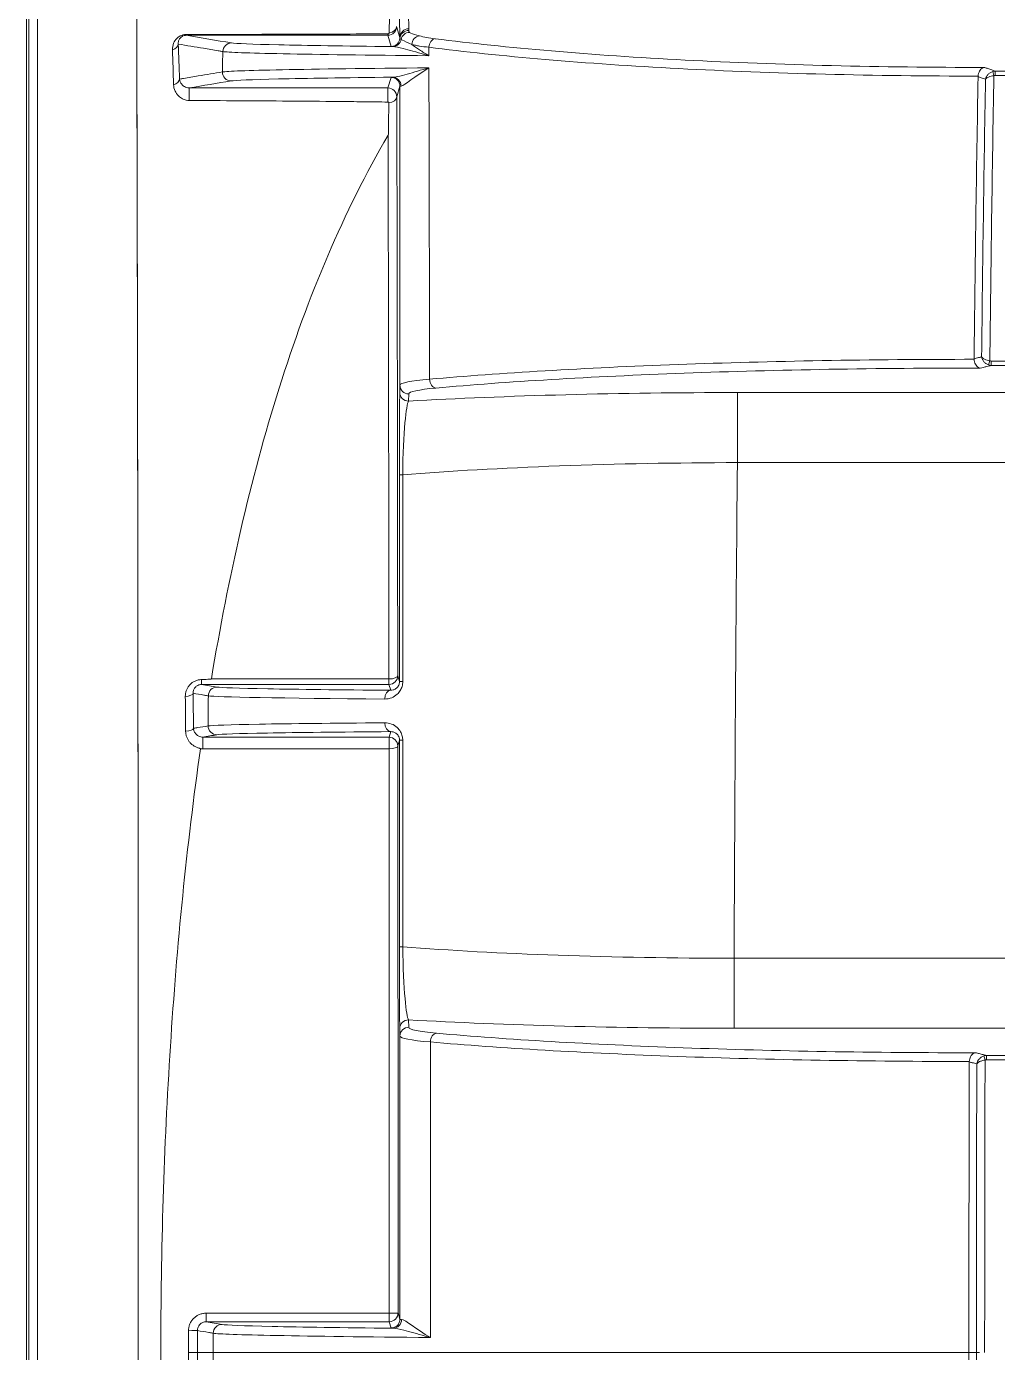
# Model space of a CAD drawing. Header units: inches. Extents: x -3 to 209, y -384 to 20.
# Drawn here: x 199.685 to 200.106, y -370.428 to -369.852 of the extents above; entities that cross this region are included whole.
import ezdxf

# ---------------------------------------------------------------- set-up
doc = ezdxf.new("R2010")
doc.units = ezdxf.units.IN
doc.header["$MEASUREMENT"] = 0
doc.layers.add('HVAC-Equipos', color=3, linetype='Continuous')

# ---------------------------------------------------------------- blocks, each defined once
blk = doc.blocks.new('td-100-silent')
at = {"lineweight": 0}
for p, q in [((0.040983, 0.103517), (0.040983, -0.103517)), ((0.041483, -0.104), (0.041483, 0.104)), ((0.04086, -0.099983), (0.04086, 0.099983)), ((0.062356, 0.085707), (0.062579, 0.075246)), ((0.062079, 0.07475), (0.061861, 0.084982)), ((0.049934, 0.074922), (0.049934, 0.074876)), ((0.061391, 0.074876), (0.049934, 0.074876)), ((0.061391, 0.074963), (0.061391, 0.074876)), ((0.061581, 0.074243), (0.061391, 0.074876)), ((0.061891, 0.075376), (0.062079, 0.07475)), ((0.061402, 0.071888), (0.061582, 0.072487)), ((0.095766, 0.072819), (0.095834, 0.072584)), ((0.277004, 0.072843), (0.09591, 0.072843)), ((0.09591, 0.072595), (0.09591, 0.072843)), ((0.09591, 0.072595), (0.277, 0.072595)), ((0.050106, 0.071888), (0.061402, 0.071888)), ((0.050106, 0.071174), (0.050106, 0.071888)), ((0.061402, 0.071082), (0.061402, 0.071888)), ((0.062082, 0.071987), (0.061902, 0.071388)), ((0.095604, 0.056374), (0.095528, 0.056141)), ((0.09569, 0.056111), (0.09569, 0.05636)), ((0.09569, 0.05636), (0.278406, 0.05636)), ((0.278406, 0.056111), (0.09569, 0.056111)), ((0.06207, 0.054578), (0.062082, 0.05499)), ((0.062582, 0.054492), (0.06257, 0.05408)), ((0.081261, 0.05457), (0.24434, 0.05457)), ((0.081261, 0.05457), (0.081261, 0.050585)), ((0.244654, 0.050585), (0.081261, 0.050585)), ((0.061956, 0.038473), (0.062056, 0.038139)), ((0.050807, 0.038255), (0.050807, 0.037973)), ((0.061456, 0.037973), (0.050807, 0.037973)), ((0.051364, 0.038288), (0.061456, 0.038288)), ((0.061456, 0.038288), (0.061456, 0.037973)), ((0.061554, 0.037646), (0.061456, 0.037973)), ((0.050872, 0.034982), (0.06146, 0.034982)), ((0.050872, 0.034317), (0.050872, 0.034982)), ((0.06146, 0.034982), (0.061554, 0.035295)), ((0.06146, 0.034317), (0.06146, 0.034982)), ((0.062057, 0.034802), (0.06196, 0.034482)), ((0.06146, 0.034317), (0.050872, 0.034317)), ((0.081073, 0.022415), (0.081073, 0.01843)), ((0.081073, 0.022415), (0.244653, 0.022415)), ((0.06257, 0.018909), (0.062583, 0.018485)), ((0.062083, 0.017987), (0.06207, 0.018411)), ((0.244338, 0.01843), (0.081073, 0.01843)), ((0.095261, 0.016862), (0.095334, 0.016627)), ((0.095417, 0.016889), (0.278406, 0.016889)), ((0.095417, 0.01664), (0.095417, 0.016889)), ((0.278406, 0.01664), (0.095417, 0.01664)), ((0.051069, 0.002235), (0.051069, 0.001746)), ((0.051069, 0.002235), (0.061476, 0.002235)), ((0.061476, 0.001746), (0.051069, 0.001746)), ((0.061476, 0.002235), (0.061476, 0.001746)), ((0.061583, 0.001388), (0.061476, 0.001746)), ((0.061976, 0.002246), (0.062083, 0.001888)), ((0.050069, 0), (0.050568, 0)), ((0.094841, 0), (0.095024, 0))]:
    blk.add_line(p, q, dxfattribs=at)
for centre, major_axis, ratio, start_param, end_param in [((0.046937, 0), (0, 0.1041), 0.002618, 3.332966, 6.091844), ((0.046937, 0), (0, -0.104), 0.002618, 0.209374, 2.932219), ((0.06139, 0.075381), (-0.000479, -0.000144), 0.999958, 1.279357, 2.850108), ((0.061391, 0.075376), (0.0005, 0.000001), 0.721303, 4.878842, 6.279405), ((0.06158, 0.074748), (-0.000479, -0.000144), 0.999958, 1.279357, 2.760579), ((0.061661, 0.074735), (-0.000028, -0.000499), 0.987796, 0.056058, 1.440134), ((0.062579, 0.07475), (0.0005, 0.000011), 0.992543, 1.549637, 3.120114), ((0.062577, 0.074654), (0.000499, -0.000031), 0.992518, 1.632318, 3.113844), ((0.061579, 0.07475), (0.00009, -0.000571), 0.86178, 1.346072, 1.435601), ((0.062631, 0.07455), (-0.000335, -0.000371), 0.983654, 3.88499, 5.25265), ((0.061579, 0.075246), (0.000163, -0.001066), 0.92588, 1.340977, 1.430506), ((0.063197, 0.074344), (-0.000116, -0.000486), 0.883302, 3.404571, 4.910634), ((0.064087, 0.07419), (-0.000064, -0.000496), 0.724325, 3.319287, 4.793251), ((0.048986, 0.074386), (0.0005, 0.000018), 0.711608, 5.026304, 6.208625), ((0.052513, 0.073946), (0.000082, 0.000493), 0.998599, 0.165686, 1.718337), ((0.049055, 0.072396), (0.0005, 0.000017), 0.692587, 5.015841, 6.210567), ((0.052493, 0.072784), (-0.000082, 0.000493), 0.998583, 1.389367, 2.976844), ((0.061583, 0.071982), (0.000479, -0.000144), 0.999958, 0.291485, 1.862235), ((0.061654, 0.071996), (0.000029, -0.000499), 0.988802, 1.510972, 3.083084), ((0.061403, 0.071383), (0.000479, -0.000144), 0.999958, 0.291485, 1.862235), ((0.061402, 0.071388), (0.0005, 0.000001), 0.683139, 4.802195, 6.2796), ((0.061702, 0), (0, -0.1045), 0.002618, 1.947823, 2.32285), ((0.061202, 0), (0, -0.104), 0.002631, 1.947823, 2.298752), ((0.064127, 0.055323), (0.000045, -0.000498), 0.717451, 4.639624, 6.157742), ((0.06257, 0.054578), (0.0005, -0.000015), 0.996191, 3.171622, 4.74219), ((0.062582, 0.05499), (0.0005, -0.000015), 0.996191, 3.171622, 4.74219), ((0.062556, 0.049884), (0.0005, 0), 0.007868, 2.257217, 3.138975), ((0.061455, 0.038478), (-0.000479, -0.000144), 0.999958, 1.279357, 2.850108), ((0.061456, 0.038473), (0.0005, 0.000001), 0.368158, 4.712007, 6.28037), ((0.051692, 0.037325), (0.000082, 0.000493), 0.998595, 0.165411, 1.729031), ((0.062556, 0.038139), (0.0005, 0), 0.005629, 2.253006, 3.138975), ((0.049827, 0.037476), (0.0005, 0.000007), 0.358597, 4.821176, 6.227091), ((0.061554, 0.037146), (-0.000004, -0.0005), 0.664268, 3.153267, 4.713086), ((0.049853, 0.035484), (0.0005, 0.000006), 0.33954, 4.807015, 6.227515), ((0.05168, 0.035616), (-0.000082, 0.000493), 0.998589, 1.399827, 2.976534), ((0.061554, 0.035795), (0.000004, -0.0005), 0.663929, 4.702978, 6.271515), ((0.061461, 0.034477), (0.000479, -0.000144), 0.999958, 0.291485, 1.862235), ((0.062557, 0.034802), (-0.0005, 0), 0.005057, 5.393644, 6.280567), ((0.06146, 0.034482), (0.0005, 0), 0.329967, 4.712087, 6.280412), ((0.061202, 0), (0, -0.104), 0.002631, 1.592288, 1.907065), ((0.061702, 0), (0, -0.1045), 0.002618, 1.592288, 1.907065), ((0.062557, 0.023063), (-0.0005, 0), 0.003222, 5.391047, 6.280567), ((0.06257, 0.018411), (-0.0005, -0.000015), 0.996191, 4.682588, 6.253156), ((0.062583, 0.017987), (-0.0005, -0.000015), 0.996191, 4.682588, 6.253156), ((0.064165, 0.017651), (-0.000044, -0.000498), 0.711098, 3.265873, 4.773316), ((0.051973, 0.001095), (0.000082, 0.000493), 0.998592, 0.165238, 1.735396), ((0.061475, 0.002251), (-0.000479, -0.000144), 0.999958, 1.279357, 2.850108), ((0.061476, 0.002246), (0.0005, 0), 0.02149, 4.712389, 6.280568), ((0.061583, 0.001893), (-0.000479, -0.000144), 0.999958, 1.279357, 2.850108), ((0.06168, 0.001878), (-0.000025, -0.000499), 0.984964, 0.050535, 1.619771), ((0.050069, 0.001246), (0.0005, 0), 0.011926, 4.712384, 6.230822)]:
    blk.add_ellipse(centre, major_axis=major_axis, ratio=ratio, start_param=start_param, end_param=end_param, dxfattribs=at)
for points, knots in [([(0.061507, 0.084593), (0.061506, 0.083866), (0.061504, 0.08312), (0.0615, 0.081592), (0.061498, 0.080811), (0.06149, 0.078416), (0.061484, 0.076752), (0.061475, 0.075021)], [0, 0, 0, 0, 0.25, 0.25, 0.5, 0.5, 1, 1, 1, 1]), ([(0.049934, 0.074922), (0.049872, 0.074922), (0.04981, 0.074914), (0.049752, 0.074899), (0.049695, 0.074884), (0.04964, 0.074863), (0.049591, 0.074838), (0.049516, 0.074799), (0.049451, 0.074749), (0.049398, 0.074695), (0.049319, 0.074616), (0.049261, 0.074525), (0.049221, 0.074431), (0.04917, 0.07431), (0.049148, 0.07418), (0.049153, 0.074053)], [0, 0, 0, 0, 0.114232, 0.114232, 0.114232, 0.227654, 0.227654, 0.227654, 0.401854, 0.401854, 0.401854, 0.661545, 0.661545, 0.661545, 1, 1, 1, 1]), ([(0.049934, 0.074876), (0.049909, 0.074876), (0.049884, 0.074874), (0.04986, 0.074871), (0.049843, 0.074868), (0.049825, 0.074864), (0.049809, 0.07486), (0.049768, 0.074849), (0.049732, 0.074833), (0.049702, 0.074815), (0.049654, 0.074788), (0.049619, 0.074755), (0.049591, 0.074723), (0.049547, 0.074671), (0.04952, 0.074616), (0.049504, 0.074562), (0.049485, 0.0745), (0.04948, 0.074438), (0.049486, 0.074377)], [0, 0, 0, 0, 0.056731, 0.056731, 0.056731, 0.098955, 0.098955, 0.098955, 0.210894, 0.210894, 0.210894, 0.391449, 0.391449, 0.391449, 0.679451, 0.679451, 0.679451, 1, 1, 1, 1]), ([(0.061391, 0.074963), (0.059482, 0.074951), (0.057572, 0.074944), (0.053753, 0.074931), (0.051844, 0.074926), (0.049934, 0.074922)], [0, 0, 0, 0, 0.5, 0.5, 1, 1, 1, 1]), ([(0.061475, 0.075021), (0.061475, 0.075016), (0.061474, 0.075011), (0.061472, 0.075006), (0.06147, 0.075), (0.061466, 0.074994), (0.061461, 0.074988), (0.061455, 0.074983), (0.061449, 0.074978), (0.061441, 0.074974), (0.061434, 0.07497), (0.061425, 0.074967), (0.061416, 0.074965), (0.061408, 0.074964), (0.0614, 0.074963), (0.061391, 0.074963)], [0, 0, 0, 0, 0.163633, 0.163633, 0.163633, 0.379843, 0.379843, 0.379843, 0.596094, 0.596094, 0.596094, 0.812811, 0.812811, 0.812811, 1, 1, 1, 1]), ([(0.062753, 0.074348), (0.062525, 0.074452), (0.062341, 0.074547), (0.062227, 0.074604), (0.062194, 0.074621), (0.062167, 0.074634), (0.062146, 0.074642)], [0, 0, 0, 0, 0.779561, 0.779561, 0.779561, 1, 1, 1, 1]), ([(0.062631, 0.075046), (0.062649, 0.075031), (0.062672, 0.075015), (0.062701, 0.075), (0.062805, 0.074944), (0.062984, 0.074891), (0.063197, 0.07484)], [0, 0, 0, 0, 0.216428, 0.216428, 0.216428, 1, 1, 1, 1]), ([(0.063197, 0.07484), (0.063315, 0.074812), (0.063449, 0.074785), (0.063747, 0.074734), (0.063909, 0.074709), (0.064087, 0.074686)], [0, 0, 0, 0, 0.5, 0.5, 1, 1, 1, 1]), ([(0.064087, 0.074686), (0.068096, 0.074165), (0.072969, 0.07375), (0.080943, 0.073332), (0.08376, 0.073225), (0.089463, 0.073085), (0.092355, 0.073051), (0.095287, 0.073054)], [0, 0, 0, 0, 0.5, 0.5, 0.75, 0.75, 1, 1, 1, 1]), ([(0.052014, 0.073955), (0.051997, 0.073957), (0.051979, 0.07396), (0.051962, 0.073963), (0.051892, 0.073975), (0.051823, 0.073986), (0.051753, 0.073998), (0.051475, 0.074045), (0.051196, 0.074091), (0.050918, 0.074138), (0.050441, 0.074217), (0.049963, 0.074297), (0.049486, 0.074377)], [0, 0, 0, 0, 0.020641, 0.020641, 0.020641, 0.103203, 0.103203, 0.103203, 0.433452, 0.433452, 0.433452, 1, 1, 1, 1]), ([(0.063725, 0.073717), (0.060226, 0.073749), (0.057455, 0.073786), (0.053446, 0.073867), (0.05228, 0.073911), (0.052014, 0.073955)], [0, 0, 0, 0, 0.5, 0.5, 1, 1, 1, 1]), ([(0.052513, 0.074446), (0.052744, 0.074407), (0.053641, 0.07437), (0.056751, 0.074298), (0.058923, 0.074265), (0.061661, 0.074235)], [0, 0, 0, 0, 0.5, 0.5, 1, 1, 1, 1]), ([(0.063726, 0.073716), (0.063721, 0.073718), (0.063717, 0.073719), (0.063712, 0.07372), (0.063628, 0.073743), (0.063545, 0.073766), (0.063463, 0.07379), (0.063013, 0.073916), (0.062608, 0.074041), (0.062259, 0.07413), (0.062035, 0.074187), (0.061832, 0.074231), (0.061661, 0.074235)], [0, 0, 0, 0, 0.004539, 0.004539, 0.004539, 0.10369, 0.10369, 0.10369, 0.649133, 0.649133, 0.649133, 1, 1, 1, 1]), ([(0.062753, 0.074348), (0.062883, 0.074255), (0.06303, 0.074153), (0.063273, 0.073994), (0.063358, 0.073939), (0.063491, 0.073856), (0.063537, 0.073828), (0.063629, 0.073772), (0.063677, 0.073744), (0.063725, 0.073717)], [0, 0, 0, 0, 0.5, 0.5, 0.75, 0.75, 0.875, 0.875, 1, 1, 1, 1]), ([(0.063723, 0.074196), (0.06353, 0.074219), (0.063353, 0.074243), (0.063109, 0.074281), (0.063032, 0.074294), (0.062886, 0.074321), (0.062817, 0.074335), (0.062753, 0.074348)], [0, 0, 0, 0, 0.5, 0.5, 0.75, 0.75, 1, 1, 1, 1]), ([(0.094938, 0.072558), (0.092004, 0.072558), (0.08911, 0.072595), (0.083405, 0.072739), (0.080593, 0.072847), (0.072627, 0.073265), (0.067736, 0.07368), (0.063723, 0.074196)], [0, 0, 0, 0, 0.25, 0.25, 0.5, 0.5, 1, 1, 1, 1]), ([(0.049554, 0.072388), (0.04956, 0.072389), (0.049566, 0.07239), (0.049572, 0.072391), (0.049642, 0.072402), (0.049712, 0.072414), (0.049782, 0.072426), (0.050062, 0.072472), (0.050342, 0.072519), (0.050622, 0.072565), (0.051079, 0.072641), (0.051536, 0.072717), (0.051994, 0.072793)], [0, 0, 0, 0, 0.007403, 0.007403, 0.007403, 0.093455, 0.093455, 0.093455, 0.437666, 0.437666, 0.437666, 1, 1, 1, 1]), ([(0.049554, 0.072388), (0.049558, 0.072337), (0.04957, 0.072287), (0.04961, 0.072189), (0.049639, 0.07214), (0.049697, 0.072069), (0.049719, 0.072046), (0.049771, 0.072002), (0.0498, 0.071981), (0.049868, 0.071942), (0.049907, 0.071924), (0.049997, 0.071897), (0.05005, 0.071888), (0.050106, 0.071888)], [0, 0, 0, 0, 0.25, 0.25, 0.5, 0.5, 0.625, 0.625, 0.75, 0.75, 0.875, 0.875, 1, 1, 1, 1]), ([(0.051994, 0.072793), (0.052261, 0.072837), (0.053401, 0.072879), (0.057407, 0.072959), (0.060225, 0.072995), (0.063727, 0.073026)], [0, 0, 0, 0, 0.5, 0.5, 1, 1, 1, 1]), ([(0.061654, 0.072496), (0.058914, 0.072466), (0.056739, 0.072432), (0.053624, 0.07236), (0.052725, 0.072323), (0.052493, 0.072284)], [0, 0, 0, 0, 0.5, 0.5, 1, 1, 1, 1]), ([(0.061654, 0.072496), (0.06182, 0.072499), (0.062016, 0.072543), (0.062234, 0.072599), (0.06257, 0.072686), (0.062962, 0.072809), (0.063395, 0.072933), (0.063499, 0.072963), (0.063606, 0.072993), (0.063714, 0.073023), (0.063719, 0.073024), (0.063723, 0.073025), (0.063728, 0.073027)], [0, 0, 0, 0, 0.341517, 0.341517, 0.341517, 0.869458, 0.869458, 0.869458, 0.995476, 0.995476, 0.995476, 1, 1, 1, 1]), ([(0.094937, 0.072525), (0.094993, 0.072506), (0.095049, 0.072487), (0.095106, 0.072468), (0.095191, 0.072439), (0.095275, 0.07241), (0.09536, 0.072382)], [0, 0, 0, 0, 0.398848, 0.398848, 0.398848, 1, 1, 1, 1]), ([(0.095292, 0.073055), (0.095288, 0.073054), (0.095283, 0.073053), (0.095279, 0.073053), (0.095258, 0.073049), (0.095231, 0.07304), (0.095206, 0.073026), (0.095169, 0.073007), (0.095132, 0.07298), (0.095098, 0.072944), (0.09507, 0.072913), (0.095043, 0.072876), (0.09502, 0.072834), (0.094999, 0.072796), (0.094981, 0.072752), (0.094967, 0.072706), (0.094953, 0.072659), (0.094943, 0.072608), (0.094938, 0.072558)], [0, 0, 0, 0, 0.005687, 0.005687, 0.005687, 0.174682, 0.174682, 0.174682, 0.419069, 0.419069, 0.419069, 0.624556, 0.624556, 0.624556, 0.81164, 0.81164, 0.81164, 1, 1, 1, 1]), ([(0.09591, 0.072843), (0.095827, 0.072871), (0.095743, 0.072899), (0.09566, 0.072927), (0.095589, 0.072952), (0.095517, 0.072976), (0.095445, 0.073), (0.095392, 0.073018), (0.09534, 0.073036), (0.095287, 0.073054)], [0, 0, 0, 0, 0.400218, 0.400218, 0.400218, 0.745729, 0.745729, 0.745729, 1, 1, 1, 1]), ([(0.095359, 0.07238), (0.095362, 0.072383), (0.095365, 0.072387), (0.095371, 0.072394), (0.095387, 0.07241), (0.095431, 0.072446), (0.095449, 0.072457), (0.095493, 0.072485), (0.095549, 0.072511), (0.095613, 0.072533), (0.095658, 0.072548), (0.095707, 0.072561), (0.095757, 0.072571), (0.095782, 0.072576), (0.095808, 0.072581), (0.095834, 0.072584)], [0, 0, 0, 0, 0.007944, 0.014006, 0.046428, 0.155719, 0.293472, 0.293472, 0.638432, 0.638432, 0.638432, 0.880704, 0.880704, 0.880704, 1, 1, 1, 1]), ([(0.09536, 0.072382), (0.095371, 0.072428), (0.095388, 0.072475), (0.095435, 0.072564), (0.095465, 0.072606), (0.095535, 0.072683), (0.095576, 0.072719), (0.095666, 0.072778), (0.095715, 0.072802), (0.095766, 0.072819)], [0, 0, 0, 0, 0.25, 0.25, 0.5, 0.5, 0.75, 0.75, 1, 1, 1, 1]), ([(0.049215, 0.072071), (0.049219, 0.071949), (0.049247, 0.071826), (0.049301, 0.071711), (0.049347, 0.071611), (0.049413, 0.071514), (0.0495, 0.07143), (0.049562, 0.07137), (0.049636, 0.071314), (0.04972, 0.071271), (0.049785, 0.071237), (0.049857, 0.07121), (0.049933, 0.071193), (0.049989, 0.071181), (0.050047, 0.071174), (0.050106, 0.071174)], [0, 0, 0, 0, 0.304937, 0.304937, 0.304937, 0.567169, 0.567169, 0.567169, 0.752979, 0.752979, 0.752979, 0.895809, 0.895809, 0.895809, 1, 1, 1, 1]), ([(0.050106, 0.071174), (0.051988, 0.071163), (0.053871, 0.071152), (0.056695, 0.071131), (0.058107, 0.07112), (0.059519, 0.071106), (0.060461, 0.071096), (0.060931, 0.07109), (0.061402, 0.071082)], [0, 0, 0, 0, 0.5, 0.5, 0.75, 0.875, 0.875, 1, 1, 1, 1]), ([(0.061402, 0.071082), (0.061414, 0.071082), (0.061426, 0.071078), (0.061443, 0.071066), (0.061448, 0.071057), (0.061447, 0.071048)], [0, 0, 0, 0, 0.5, 0.5, 1, 1, 1, 1]), ([(0.061447, 0.071048), (0.061444, 0.070743), (0.061441, 0.070436), (0.061434, 0.069972), (0.061431, 0.069818), (0.061426, 0.069585), (0.061424, 0.069507), (0.061419, 0.069352), (0.061451, 0.069272), (0.061406, 0.069196)], [0, 0, 0, 0, 0.5, 0.5, 0.75, 0.75, 0.875, 0.875, 1, 1, 1, 1]), ([(0.051364, 0.038288), (0.052338, 0.044103), (0.053579, 0.049614), (0.056845, 0.060013), (0.058889, 0.064893), (0.061406, 0.069196)], [0, 0, 0, 0, 0.5, 0.5, 1, 1, 1, 1]), ([(0.095137, 0.056595), (0.09508, 0.056581), (0.095023, 0.056567), (0.094966, 0.056554), (0.09488, 0.056533), (0.094795, 0.056513), (0.094709, 0.056492)], [0, 0, 0, 0, 0.399751, 0.399751, 0.399751, 1, 1, 1, 1]), ([(0.095137, 0.056595), (0.095145, 0.056547), (0.095161, 0.0565), (0.095205, 0.056408), (0.095233, 0.056364), (0.0953, 0.056285), (0.095341, 0.056247), (0.095428, 0.056185), (0.095477, 0.056159), (0.095528, 0.056141)], [0, 0, 0, 0, 0.25, 0.25, 0.5, 0.5, 0.75, 0.75, 1, 1, 1, 1]), ([(0.095137, 0.056595), (0.095146, 0.056582), (0.095162, 0.056565), (0.095204, 0.056528), (0.095222, 0.056516), (0.095265, 0.056486), (0.095321, 0.056457), (0.095383, 0.056433), (0.095428, 0.056416), (0.095478, 0.056401), (0.095529, 0.056389), (0.095554, 0.056383), (0.095579, 0.056378), (0.095604, 0.056374)], [0, 0, 0, 0, 0.045537, 0.153717, 0.290692, 0.290692, 0.636846, 0.636846, 0.636846, 0.882952, 0.882952, 0.882952, 1, 1, 1, 1]), ([(0.063767, 0.055327), (0.065781, 0.055507), (0.06797, 0.055666), (0.072683, 0.055946), (0.075239, 0.056067), (0.080533, 0.056261), (0.083264, 0.056334), (0.088896, 0.056433), (0.091807, 0.056459), (0.09471, 0.056458)], [0, 0, 0, 0, 0.25, 0.25, 0.5, 0.5, 0.75, 0.75, 1, 1, 1, 1]), ([(0.095058, 0.05596), (0.089261, 0.055964), (0.083536, 0.055864), (0.075596, 0.055573), (0.073038, 0.05545), (0.068325, 0.055168), (0.066138, 0.055007), (0.064127, 0.054825)], [0, 0, 0, 0, 0.5, 0.5, 0.75, 0.75, 1, 1, 1, 1]), ([(0.09471, 0.056458), (0.094713, 0.056408), (0.094722, 0.056358), (0.094734, 0.056311), (0.094747, 0.056265), (0.094764, 0.056222), (0.094784, 0.056183), (0.094806, 0.056142), (0.094831, 0.056105), (0.094858, 0.056075), (0.09489, 0.056039), (0.094925, 0.056011), (0.094961, 0.055992), (0.094992, 0.055975), (0.095024, 0.055965), (0.09505, 0.055961), (0.095055, 0.05596), (0.095059, 0.05596), (0.095064, 0.055959)], [0, 0, 0, 0, 0.182035, 0.182035, 0.182035, 0.362933, 0.362933, 0.362933, 0.559876, 0.559876, 0.559876, 0.793353, 0.793353, 0.793353, 0.994426, 0.994426, 0.994426, 1, 1, 1, 1]), ([(0.095058, 0.05596), (0.095114, 0.055973), (0.095169, 0.055986), (0.095224, 0.056), (0.095296, 0.056017), (0.095367, 0.056034), (0.095438, 0.056051), (0.095522, 0.056071), (0.095606, 0.056091), (0.09569, 0.056111)], [0, 0, 0, 0, 0.262889, 0.262889, 0.262889, 0.601787, 0.601787, 0.601787, 1, 1, 1, 1]), ([(0.062056, 0.049884), (0.062056, 0.051174), (0.062058, 0.052364), (0.062063, 0.05398), (0.062067, 0.054466), (0.06207, 0.054578)], [0, 0, 0, 0, 0.5, 0.5, 1, 1, 1, 1]), ([(0.081261, 0.05457), (0.077928, 0.05457), (0.074678, 0.054528), (0.068337, 0.054362), (0.06532, 0.054238), (0.06257, 0.05408)], [0, 0, 0, 0, 0.5, 0.5, 1, 1, 1, 1]), ([(0.06257, 0.05408), (0.062502, 0.053978), (0.062429, 0.053554), (0.062302, 0.05213), (0.062246, 0.051068), (0.062239, 0.049887)], [0, 0, 0, 0, 0.5, 0.5, 1, 1, 1, 1]), ([(0.062239, 0.049887), (0.064911, 0.050107), (0.067896, 0.050278), (0.074417, 0.050518), (0.077793, 0.05058), (0.081261, 0.050585)], [0, 0, 0, 0, 0.5, 0.5, 1, 1, 1, 1]), ([(0.050807, 0.038255), (0.050743, 0.038253), (0.05068, 0.038245), (0.050556, 0.038217), (0.050495, 0.038196), (0.050381, 0.038145), (0.050326, 0.038114), (0.050225, 0.038041), (0.050179, 0.038), (0.050095, 0.037911), (0.050058, 0.037862), (0.049994, 0.037759), (0.049967, 0.037705), (0.049925, 0.037593), (0.049908, 0.037535), (0.049888, 0.037418), (0.049883, 0.037359), (0.049883, 0.037299)], [0, 0, 0, 0, 0.125, 0.125, 0.25, 0.25, 0.375, 0.375, 0.5, 0.5, 0.625, 0.625, 0.75, 0.75, 0.875, 0.875, 1, 1, 1, 1]), ([(0.050807, 0.037973), (0.05077, 0.037973), (0.050734, 0.037969), (0.050663, 0.037953), (0.050629, 0.03794), (0.050566, 0.03791), (0.050536, 0.037892), (0.050483, 0.037851), (0.05046, 0.037829), (0.050419, 0.03778), (0.050401, 0.037754), (0.050372, 0.037701), (0.05036, 0.037673), (0.050332, 0.037589), (0.050324, 0.037531), (0.050326, 0.037473)], [0, 0, 0, 0, 0.125, 0.125, 0.25, 0.25, 0.375, 0.375, 0.5, 0.5, 0.625, 0.625, 0.75, 0.75, 1, 1, 1, 1]), ([(0.051364, 0.038288), (0.051361, 0.038286), (0.051356, 0.038284), (0.051315, 0.038278), (0.051265, 0.038273), (0.051214, 0.038271), (0.051164, 0.038268), (0.051045, 0.038262), (0.050926, 0.038258), (0.050807, 0.038255)], [0, 0, 0, 0, 0.002303, 0.023386, 0.091376, 0.362738, 0.362738, 0.362738, 1, 1, 1, 1]), ([(0.051692, 0.037825), (0.051897, 0.037791), (0.052877, 0.037758), (0.056251, 0.037696), (0.058623, 0.037669), (0.061554, 0.037646)], [0, 0, 0, 0, 0.5, 0.5, 1, 1, 1, 1]), ([(0.062241, 0.038141), (0.062241, 0.038048), (0.062227, 0.037954), (0.062202, 0.037867), (0.062177, 0.03778), (0.062139, 0.037697), (0.062094, 0.037625), (0.062046, 0.037547), (0.061988, 0.037478), (0.061926, 0.03742), (0.061831, 0.037332), (0.061723, 0.037266), (0.061613, 0.037222), (0.061486, 0.037171), (0.061353, 0.037147), (0.061222, 0.037148)], [0, 0, 0, 0, 0.151958, 0.151958, 0.151958, 0.30359, 0.30359, 0.30359, 0.466154, 0.466154, 0.466154, 0.714119, 0.714119, 0.714119, 1, 1, 1, 1]), ([(0.061554, 0.037646), (0.061603, 0.037645), (0.061652, 0.037652), (0.061751, 0.03768), (0.061801, 0.037703), (0.061873, 0.037754), (0.061897, 0.037774), (0.061942, 0.037821), (0.061964, 0.037848), (0.062004, 0.037914), (0.062022, 0.037951), (0.062042, 0.038017), (0.062047, 0.03804), (0.062055, 0.038089), (0.062056, 0.038113), (0.062056, 0.038139)], [0, 0, 0, 0, 0.25, 0.25, 0.5, 0.5, 0.625, 0.625, 0.75, 0.75, 0.875, 0.875, 0.9375, 0.9375, 1, 1, 1, 1]), ([(0.051192, 0.037328), (0.051175, 0.037331), (0.051157, 0.037334), (0.05114, 0.037337), (0.05107, 0.037349), (0.051001, 0.03736), (0.050931, 0.037372), (0.050729, 0.037406), (0.050528, 0.037439), (0.050326, 0.037473)], [0, 0, 0, 0, 0.060348, 0.060348, 0.060348, 0.301738, 0.301738, 0.301738, 1, 1, 1, 1]), ([(0.051192, 0.037328), (0.05119, 0.037056), (0.051189, 0.036783), (0.051187, 0.03651), (0.051185, 0.036213), (0.051183, 0.035916), (0.051181, 0.035619)], [0, 0, 0, 0, 0.478852, 0.478852, 0.478852, 1, 1, 1, 1]), ([(0.050352, 0.035481), (0.050361, 0.035483), (0.050369, 0.035484), (0.050378, 0.035486), (0.050448, 0.035497), (0.050518, 0.035509), (0.050587, 0.03552), (0.050785, 0.035553), (0.050983, 0.035586), (0.051181, 0.035619)], [0, 0, 0, 0, 0.031366, 0.031366, 0.031366, 0.284088, 0.284088, 0.284088, 1, 1, 1, 1]), ([(0.050352, 0.035481), (0.050354, 0.03542), (0.050367, 0.035361), (0.050415, 0.035246), (0.050449, 0.035192), (0.050517, 0.035121), (0.050542, 0.035099), (0.050597, 0.03506), (0.050627, 0.035042), (0.050692, 0.035013), (0.050726, 0.035002), (0.050797, 0.034986), (0.050834, 0.034982), (0.050872, 0.034982)], [0, 0, 0, 0, 0.25, 0.25, 0.5, 0.5, 0.625, 0.625, 0.75, 0.75, 0.875, 0.875, 1, 1, 1, 1]), ([(0.051181, 0.035619), (0.05139, 0.035653), (0.052388, 0.035687), (0.055823, 0.035747), (0.05824, 0.035775), (0.061222, 0.035797)], [0, 0, 0, 0, 0.5, 0.5, 1, 1, 1, 1]), ([(0.061222, 0.035797), (0.06135, 0.035798), (0.061481, 0.035775), (0.061606, 0.035727), (0.061715, 0.035684), (0.061823, 0.03562), (0.061918, 0.035533), (0.061991, 0.035467), (0.062059, 0.035385), (0.062112, 0.035291), (0.062157, 0.035213), (0.062192, 0.035125), (0.062215, 0.035033), (0.062232, 0.034959), (0.062242, 0.034882), (0.062242, 0.034804)], [0, 0, 0, 0, 0.279809, 0.279809, 0.279809, 0.526549, 0.526549, 0.526549, 0.717378, 0.717378, 0.717378, 0.874867, 0.874867, 0.874867, 1, 1, 1, 1]), ([(0.049902, 0.035316), (0.049902, 0.035259), (0.049908, 0.035202), (0.049918, 0.035146), (0.049929, 0.03509), (0.049944, 0.035034), (0.049965, 0.034981), (0.049985, 0.034928), (0.05001, 0.034876), (0.050039, 0.034826), (0.050067, 0.034777), (0.050101, 0.034731), (0.050137, 0.034687), (0.050174, 0.034644), (0.050214, 0.034604), (0.050257, 0.034567), (0.0503, 0.034531), (0.050347, 0.034498), (0.050395, 0.034468), (0.050449, 0.034436), (0.050506, 0.034409), (0.050565, 0.034386), (0.050582, 0.03438), (0.050599, 0.034374), (0.050616, 0.034368), (0.050635, 0.034361), (0.050656, 0.034355), (0.050676, 0.034349), (0.050684, 0.034347), (0.050692, 0.034344), (0.050701, 0.034342), (0.050706, 0.03434), (0.050712, 0.034339), (0.050717, 0.034337), (0.05073, 0.034334), (0.050734, 0.034332), (0.050738, 0.03433), (0.050743, 0.034329), (0.050748, 0.034328), (0.050749, 0.034323)], [0, 0, 0, 0, 0.124783, 0.124783, 0.124783, 0.249502, 0.249502, 0.249502, 0.373201, 0.373201, 0.373201, 0.495206, 0.495206, 0.495206, 0.615372, 0.615372, 0.615372, 0.734464, 0.734464, 0.734464, 0.865781, 0.865781, 0.865781, 0.902665, 0.902665, 0.902665, 0.94624, 0.94624, 0.94624, 0.96406, 0.96406, 0.96406, 0.975883, 0.975883, 0.975883, 0.989029, 0.992568, 0.994957, 1, 1, 1, 1]), ([(0.061554, 0.035295), (0.05862, 0.035272), (0.056246, 0.035245), (0.052867, 0.035184), (0.051886, 0.03515), (0.05168, 0.035116)], [0, 0, 0, 0, 0.5, 0.5, 1, 1, 1, 1]), ([(0.062057, 0.034802), (0.062057, 0.034853), (0.062048, 0.034902), (0.062022, 0.03499), (0.062004, 0.035028), (0.061964, 0.035093), (0.061943, 0.03512), (0.061897, 0.035167), (0.061873, 0.035187), (0.061802, 0.035238), (0.061752, 0.035261), (0.061653, 0.03529), (0.061604, 0.035296), (0.061554, 0.035295)], [0, 0, 0, 0, 0.125, 0.125, 0.25, 0.25, 0.375, 0.375, 0.5, 0.5, 0.75, 0.75, 1, 1, 1, 1]), ([(0.050749, -0.034324), (0.049966, -0.028866), (0.049404, -0.023168), (0.048672, -0.011721), (0.048492, -0.00592), (0.048491, 0.005837), (0.04867, 0.011679), (0.049402, 0.023139), (0.04996, 0.028825), (0.050749, 0.034324)], [0, 0, 0, 0, 0.25, 0.25, 0.5, 0.5, 0.75, 0.75, 1, 1, 1, 1]), ([(0.06207, 0.018411), (0.062069, 0.018439), (0.062069, 0.01849), (0.062067, 0.018635), (0.062066, 0.018729), (0.062065, 0.018904), (0.062065, 0.018968), (0.062064, 0.019107), (0.062063, 0.019181), (0.062062, 0.019419), (0.062062, 0.019597), (0.062061, 0.019896), (0.06206, 0.020001), (0.06206, 0.020223), (0.06206, 0.02034), (0.062059, 0.020702), (0.062058, 0.020961), (0.062058, 0.021308), (0.062058, 0.021379), (0.062058, 0.021523), (0.062057, 0.021596), (0.062057, 0.021817), (0.062057, 0.021967), (0.062057, 0.022272), (0.062057, 0.022427), (0.062057, 0.022742), (0.062057, 0.022903), (0.062057, 0.023063)], [0, 0, 0, 0, 0.125, 0.125, 0.25, 0.25, 0.3125, 0.3125, 0.375, 0.375, 0.5, 0.5, 0.5625, 0.5625, 0.625, 0.625, 0.75, 0.75, 0.78125, 0.78125, 0.8125, 0.8125, 0.875, 0.875, 0.9375, 0.9375, 1, 1, 1, 1]), ([(0.062243, 0.023064), (0.06225, 0.021891), (0.062306, 0.020832), (0.062432, 0.019428), (0.062503, 0.019011), (0.06257, 0.018909)], [0, 0, 0, 0, 0.5, 0.5, 1, 1, 1, 1]), ([(0.06257, 0.018909), (0.065299, 0.018755), (0.068285, 0.018634), (0.074562, 0.018471), (0.077778, 0.01843), (0.081073, 0.01843)], [0, 0, 0, 0, 0.5, 0.5, 1, 1, 1, 1]), ([(0.064165, 0.018149), (0.066169, 0.017971), (0.068344, 0.017813), (0.07302, 0.017537), (0.075553, 0.017418), (0.083413, 0.017133), (0.089062, 0.017036), (0.094788, 0.01704)], [0, 0, 0, 0, 0.25, 0.25, 0.5, 0.5, 1, 1, 1, 1]), ([(0.094439, 0.016542), (0.088716, 0.016542), (0.083082, 0.016641), (0.075234, 0.016925), (0.072689, 0.017044), (0.067991, 0.017319), (0.065812, 0.017476), (0.063809, 0.017652)], [0, 0, 0, 0, 0.5, 0.5, 0.75, 0.75, 1, 1, 1, 1]), ([(0.094793, 0.017041), (0.094789, 0.01704), (0.094784, 0.01704), (0.094779, 0.017039), (0.094753, 0.017035), (0.094721, 0.017025), (0.09469, 0.017008), (0.094654, 0.016989), (0.094619, 0.016961), (0.094587, 0.016925), (0.09456, 0.016895), (0.094535, 0.016858), (0.094513, 0.016816), (0.094493, 0.016778), (0.094476, 0.016735), (0.094463, 0.016689), (0.09445, 0.016642), (0.094442, 0.016592), (0.094439, 0.016542)], [0, 0, 0, 0, 0.005572, 0.005572, 0.005572, 0.206872, 0.206872, 0.206872, 0.440344, 0.440344, 0.440344, 0.637225, 0.637225, 0.637225, 0.818043, 0.818043, 0.818043, 1, 1, 1, 1]), ([(0.095417, 0.016889), (0.095334, 0.016909), (0.09525, 0.016929), (0.095167, 0.016949), (0.095096, 0.016966), (0.095024, 0.016983), (0.094953, 0.017), (0.094916, 0.017009), (0.094878, 0.017018), (0.094841, 0.017027), (0.094823, 0.017032), (0.094805, 0.017036), (0.094788, 0.01704)], [0, 0, 0, 0, 0.396638, 0.396638, 0.396638, 0.737061, 0.737061, 0.737061, 0.915308, 0.915308, 0.915308, 1, 1, 1, 1]), ([(0.094864, 0.016412), (0.094873, 0.016459), (0.094889, 0.016507), (0.094935, 0.016598), (0.094963, 0.016641), (0.095032, 0.016721), (0.095072, 0.016757), (0.095161, 0.016819), (0.09521, 0.016844), (0.095261, 0.016862)], [0, 0, 0, 0, 0.25, 0.25, 0.5, 0.5, 0.75, 0.75, 1, 1, 1, 1]), ([(0.094864, 0.016412), (0.094874, 0.016424), (0.094889, 0.016441), (0.094932, 0.016478), (0.09495, 0.01649), (0.094993, 0.016519), (0.09505, 0.016547), (0.095113, 0.01657), (0.095157, 0.016587), (0.095206, 0.016601), (0.095256, 0.016612), (0.095282, 0.016618), (0.095308, 0.016623), (0.095334, 0.016627)], [0, 0, 0, 0, 0.04536, 0.15332, 0.290146, 0.290146, 0.636579, 0.636579, 0.636579, 0.877693, 0.877693, 0.877693, 1, 1, 1, 1]), ([(0.094438, 0.016514), (0.094495, 0.016501), (0.094551, 0.016487), (0.094608, 0.016473), (0.094693, 0.016453), (0.094779, 0.016432), (0.094864, 0.016412)], [0, 0, 0, 0, 0.399914, 0.399914, 0.399914, 1, 1, 1, 1]), ([(0.050069, 0.00124), (0.050069, 0.001306), (0.050075, 0.001371), (0.050101, 0.0015), (0.05012, 0.001563), (0.05017, 0.001683), (0.050202, 0.001741), (0.050275, 0.001849), (0.050316, 0.001899), (0.050409, 0.001991), (0.05046, 0.002033), (0.050569, 0.002104), (0.050626, 0.002135), (0.050747, 0.002185), (0.050811, 0.002204), (0.050938, 0.002229), (0.051003, 0.002235), (0.051069, 0.002235)], [0, 0, 0, 0, 0.125, 0.125, 0.25, 0.25, 0.375, 0.375, 0.5, 0.5, 0.625, 0.625, 0.75, 0.75, 0.875, 0.875, 1, 1, 1, 1]), ([(0.051069, 0.001746), (0.051036, 0.001746), (0.051003, 0.001743), (0.050939, 0.00173), (0.050908, 0.00172), (0.050847, 0.001696), (0.050818, 0.00168), (0.050764, 0.001644), (0.050738, 0.001623), (0.050668, 0.001554), (0.050631, 0.001498), (0.050581, 0.001378), (0.050568, 0.001312), (0.050568, 0.001246)], [0, 0, 0, 0, 0.125, 0.125, 0.25, 0.25, 0.375, 0.375, 0.5, 0.5, 0.75, 0.75, 1, 1, 1, 1]), ([(0.051973, 0.001595), (0.052212, 0.001555), (0.053163, 0.001517), (0.056476, 0.001443), (0.058777, 0.001409), (0.06168, 0.001378)], [0, 0, 0, 0, 0.5, 0.5, 1, 1, 1, 1]), ([(0.051474, 0.001095), (0.051456, 0.001098), (0.051439, 0.001101), (0.051421, 0.001104), (0.051352, 0.001116), (0.051282, 0.001127), (0.051212, 0.001139), (0.050997, 0.001175), (0.050783, 0.00121), (0.050568, 0.001246)], [0, 0, 0, 0, 0.057775, 0.057775, 0.057775, 0.288877, 0.288877, 0.288877, 1, 1, 1, 1]), ([(0.063813, 0.000854), (0.060134, 0.000886), (0.057207, 0.000923), (0.052985, 0.001006), (0.051748, 0.00105), (0.051474, 0.001095)], [0, 0, 0, 0, 0.5, 0.5, 1, 1, 1, 1]), ([(0.063814, 0.000854), (0.063809, 0.000855), (0.063805, 0.000856), (0.0638, 0.000857), (0.063702, 0.000884), (0.063604, 0.000911), (0.063509, 0.000937), (0.063057, 0.001063), (0.062648, 0.001186), (0.062294, 0.001274), (0.062065, 0.001331), (0.061858, 0.001374), (0.06168, 0.001378)], [0, 0, 0, 0, 0.004532, 0.004532, 0.004532, 0.117307, 0.117307, 0.117307, 0.653886, 0.653886, 0.653886, 1, 1, 1, 1]), ([(0.059781, 0), (0.063759, 0), (0.069021, 0), (0.080998, 0), (0.087704, 0), (0.094415, 0)], [0, 0, 0, 0, 0.5, 0.5, 1, 1, 1, 1])]:
    blk.add_open_spline(points, degree=3, knots=knots, dxfattribs=at)
for points, degree in [([(0.049934, 0.074876), (0.050794, 0.074733), (0.051653, 0.074589), (0.052513, 0.074446)], 3), ([(0.062146, 0.074642), (0.062101, 0.074661), (0.062079, 0.07468), (0.062079, 0.074698)], 3), ([(0.062577, 0.07515), (0.062575, 0.075115), (0.062593, 0.075081), (0.062631, 0.075046)], 3), ([(0.049153, 0.074053), (0.049174, 0.073401), (0.049194, 0.07274), (0.049215, 0.072071)], 3), ([(0.049486, 0.074377), (0.049509, 0.073723), (0.049531, 0.07306), (0.049554, 0.072388)], 3), ([(0.052014, 0.073955), (0.052007, 0.073567), (0.052, 0.07318), (0.051994, 0.072793)], 3), ([(0.061661, 0.074235), (0.061609, 0.074237), (0.061582, 0.074239), (0.061581, 0.074244)], 3), ([(0.063723, 0.074196), (0.063724, 0.074036), (0.063724, 0.073877), (0.063725, 0.073717)], 3), ([(0.061581, 0.072487), (0.061582, 0.072491), (0.061607, 0.072493), (0.061654, 0.072496)], 3), ([(0.063727, 0.073026), (0.062915, 0.072557), (0.06234, 0.072005), (0.062149, 0.071994)], 3), ([(0.063727, 0.073026), (0.063743, 0.067127), (0.063756, 0.061227), (0.063767, 0.055327)], 3), ([(0.094709, 0.056492), (0.09477, 0.061837), (0.094844, 0.067181), (0.094937, 0.072525)], 3), ([(0.094938, 0.072558), (0.094937, 0.072547), (0.094937, 0.072536), (0.094937, 0.072525)], 3), ([(0.09536, 0.072382), (0.095269, 0.06712), (0.095197, 0.061857), (0.095137, 0.056595)], 3), ([(0.095604, 0.056374), (0.095666, 0.061777), (0.09574, 0.067181), (0.095834, 0.072584)], 3), ([(0.09591, 0.072843), (0.095861, 0.072842), (0.095813, 0.072834), (0.095766, 0.072819)], 3), ([(0.095834, 0.072584), (0.095859, 0.072591), (0.095884, 0.072595), (0.09591, 0.072595)], 3), ([(0.052493, 0.072284), (0.051697, 0.072152), (0.050901, 0.07202), (0.050106, 0.071888)], 3), ([(0.062149, 0.071994), (0.062105, 0.071992), (0.062081, 0.071992), (0.062081, 0.071986)], 3), ([(0.062082, 0.05499), (0.062082, 0.060656), (0.062082, 0.066322), (0.062082, 0.071987)], 3), ([(0.094709, 0.056492), (0.094709, 0.056481), (0.094709, 0.056469), (0.09471, 0.056458)], 3), ([(0.095528, 0.056141), (0.09558, 0.056122), (0.095634, 0.056112), (0.09569, 0.056111)], 3), ([(0.09569, 0.05636), (0.09566, 0.05636), (0.095632, 0.056365), (0.095604, 0.056374)], 3), ([(0.062082, 0.05499), (0.062086, 0.055116), (0.062691, 0.055237), (0.063767, 0.055327)], 3), ([(0.064127, 0.054825), (0.06314, 0.054736), (0.062586, 0.054616), (0.062582, 0.054492)], 3), ([(0.081073, 0.022415), (0.081109, 0.031805), (0.081169, 0.041195), (0.081261, 0.050585)], 3), ([(0.062056, 0.038139), (0.062056, 0.042054), (0.062056, 0.045969), (0.062056, 0.049884)], 3), ([(0.062239, 0.049887), (0.06224, 0.045972), (0.062241, 0.042056), (0.062241, 0.038141)], 3), ([(0.050807, 0.037973), (0.051102, 0.037923), (0.051397, 0.037874), (0.051692, 0.037825)], 3), ([(0.049883, 0.037299), (0.04989, 0.03664), (0.049896, 0.035979), (0.049902, 0.035316)], 3), ([(0.050326, 0.037473), (0.050335, 0.036812), (0.050343, 0.036148), (0.050352, 0.035481)], 3), ([(0.061222, 0.037148), (0.055277, 0.037194), (0.051609, 0.03726), (0.051192, 0.037328)], 3), ([(0.05168, 0.035116), (0.051411, 0.035071), (0.051142, 0.035026), (0.050872, 0.034982)], 3), ([(0.062057, 0.023063), (0.062057, 0.026976), (0.062057, 0.030889), (0.062057, 0.034802)], 3), ([(0.062242, 0.034804), (0.062242, 0.030891), (0.062242, 0.026978), (0.062243, 0.023064)], 3), ([(0.050872, 0.034317), (0.050831, 0.034317), (0.05079, 0.034319), (0.050749, 0.034324)], 3), ([(0.081073, 0.022415), (0.074219, 0.022412), (0.067557, 0.022642), (0.062243, 0.023064)], 3), ([(0.062583, 0.018485), (0.062587, 0.01836), (0.063155, 0.018238), (0.064165, 0.018149)], 3), ([(0.062083, 0.001888), (0.062083, 0.007254), (0.062083, 0.012621), (0.062083, 0.017987)], 3), ([(0.063809, 0.017652), (0.062708, 0.017741), (0.062087, 0.017862), (0.062083, 0.017987)], 3), ([(0.063809, 0.017652), (0.063811, 0.012053), (0.063813, 0.006453), (0.063813, 0.000854)], 3), ([(0.095417, 0.016889), (0.095363, 0.016888), (0.095312, 0.016879), (0.095261, 0.016862)], 3), ([(0.095311, 0), (0.095311, 0.005542), (0.095318, 0.011085), (0.095334, 0.016627)], 3), ([(0.095334, 0.016627), (0.095361, 0.016636), (0.095389, 0.01664), (0.095417, 0.01664)], 3), ([(0.094415, 0), (0.094415, 0.005505), (0.094422, 0.01101), (0.094438, 0.016514)], 3), ([(0.094439, 0.016542), (0.094438, 0.016533), (0.094438, 0.016524), (0.094438, 0.016514)], 3), ([(0.094864, 0.016412), (0.094848, 0.010941), (0.094841, 0.005471), (0.094841, 0)], 3), ([(0.051069, 0.001746), (0.05137, 0.001696), (0.051672, 0.001645), (0.051973, 0.001595)], 3), ([(0.062083, 0.001888), (0.062083, 0.001883), (0.062114, 0.001881), (0.062173, 0.001878)], 3), ([(0.062173, 0.001878), (0.062394, 0.001866), (0.06299, 0.001321), (0.063813, 0.000854)], 3), ([(0.050069, 0), (0.050069, 0.000413), (0.050069, 0.000827), (0.050069, 0.00124)], 3), ([(0.050568, 0.001246), (0.050568, 0.000831), (0.050568, 0.000415), (0.050568, 0)], 3), ([(0.051474, 0.001095), (0.051474, 0.00073), (0.051474, 0.000365), (0.051474, 0)], 3), ([(0.06168, 0.001378), (0.061617, 0.001381), (0.061583, 0.001383), (0.061583, 0.001388)], 3), ([(0.050069, -0.00124), (0.050069, -0.000827), (0.050069, -0.000413), (0.050069, 0)], 3), ([(0.050568, 0), (0.051474, 0)], 1), ([(0.050568, 0), (0.050568, -0.000415), (0.050568, -0.000831), (0.050568, -0.001246)], 3), ([(0.051474, 0), (0.05191, 0), (0.054837, 0), (0.059781, 0)], 3), ([(0.051474, -0.001095), (0.051474, -0.00073), (0.051474, -0.000365), (0.051474, 0)], 3), ([(0.094415, 0), (0.094415, -0.005505), (0.094422, -0.01101), (0.094438, -0.016514)], 3), ([(0.094415, 0), (0.094841, 0)], 1), ([(0.094864, -0.016412), (0.094848, -0.010941), (0.094841, -0.005471), (0.094841, 0)], 3)]:
    blk.add_open_spline(points, degree=degree, dxfattribs=at)

msp = doc.modelspace()

# ---------------------------------------------------------------- block references
at = {"layer": 'HVAC-Equipos', "xscale": 7.637981917704027, "yscale": 7.637981917704027, "zscale": 7.637981917704027}
msp.add_blockref('td-100-silent', (199.37267, -370.42759), dxfattribs=at)

doc.saveas('drawing.dxf')
